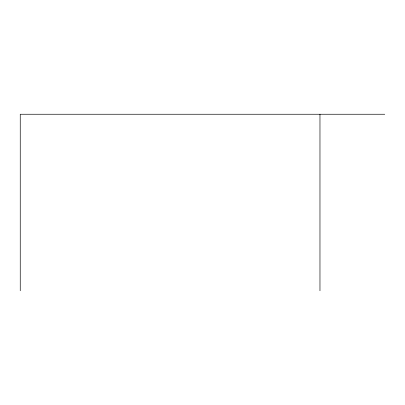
<?xml version="1.0" encoding="UTF-8"?>
<svg xmlns="http://www.w3.org/2000/svg" width="405" height="405" viewBox="0 0 405 405"><rect width="100%" height="100%" fill="white"/><g stroke="black" fill="none" stroke-linecap="round" stroke-linejoin="round"><path stroke-width="0.61" d="M384.75 114.251L20.25 114.251L20.25 290.75M319.97 114.251L319.97 290.75"/></g></svg>
